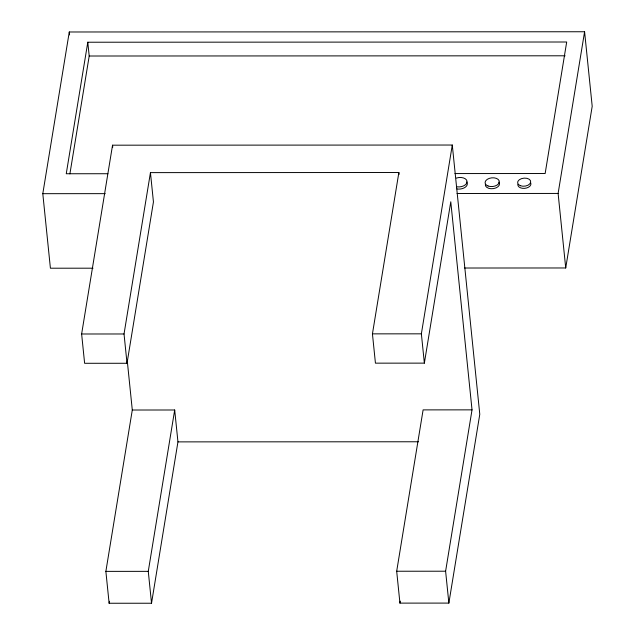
<?xml version="1.0" encoding="UTF-8"?>
<svg xmlns="http://www.w3.org/2000/svg" width="635" height="635" viewBox="0 0 635 635"><rect width="100%" height="100%" fill="white"/><g stroke="black" fill="none" stroke-linecap="round" stroke-linejoin="round"><path stroke-width="0.95" d="M93.02 268.192L50.411 268.208L42.799 193.683L69.278 31.988L584.589 31.75L592.201 106.283L565.721 267.97L464.645 268.018M454.922 173.569L545.147 173.53L566.69 42.005L87.789 42.227L66.254 173.752L107.894 173.728M69.898 173.895L89.202 56.015L87.789 42.227M81.629 333.994L112.546 145.185L452.287 145.034L479.782 414.282L448.866 603.091L399.939 603.115L396.684 571.238L423.108 409.885L472.027 409.861L450.779 201.779L424.363 363.133L375.436 363.156L372.443 333.859L398.867 172.514L150.447 172.625L124.031 333.978L127.024 363.276L84.622 363.291L81.629 333.994L124.031 333.978M127.024 363.276L153.44 201.922L150.447 172.625M132.294 410.019L174.689 409.996L177.951 441.881L151.527 603.234L109.125 603.25L105.87 571.373L132.294 410.019L127.254 360.712M109.125 603.25L109.45 601.297M151.527 603.234L148.273 571.349L174.689 409.996M424.363 363.133L421.37 333.835L452.287 145.034M399.939 603.115L400.264 601.162M448.866 603.091L445.611 571.214L472.027 409.861M565.721 267.97L558.109 193.437L584.589 31.75M89.202 56.015L565.118 55.793M42.799 193.683L105.227 193.651M457.033 193.484L558.109 193.437M372.443 333.859L421.37 333.835M177.951 441.881L418.449 441.769M105.87 571.373L148.273 571.349M396.684 571.238L445.611 571.214M398.867 172.514L399.066 174.466M112.546 145.185L112.752 147.161M69.278 31.988L69.58 34.933M530.86 183.269A6.58 4.032 -5.8 0 1 524.581 188.357A6.58 4.032 -5.8 0 1 517.866 184.333M498.904 182.134A7.128 4.366 -5.8 0 1 493.554 188.595A7.128 4.366 -5.8 0 1 485.354 184.348M466.646 181.983A7.676 4.707 -5.8 0 1 465.233 187.246A7.676 4.707 -5.8 0 1 456.946 188.944M456.311 178.094A7.676 4.707 -5.8 0 1 467.09 181.578A7.676 4.707 -5.8 0 1 456.724 186.785M488.045 186.007A7.128 4.366 -5.8 0 0 499.269 182.181A7.128 4.366 -5.8 0 0 489.291 178.371A7.128 4.366 -5.8 0 0 488.045 186.007M520.327 185.698A6.58 4.032 -5.8 0 0 530.693 182.174A6.58 4.032 -5.8 0 0 521.486 178.649A6.58 4.032 -5.8 0 0 520.327 185.698"/></g></svg>
